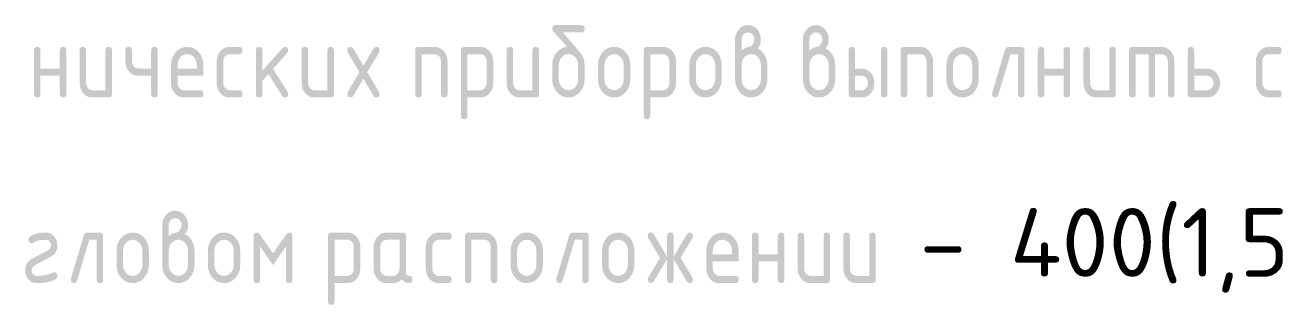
# Model space of a CAD drawing. Header units: millimetres. Extents: x 0 to 1189, y 0 to 841.
# Drawn here: x 1093.6 to 1146.1, y 217.7 to 229.4 of the extents above; entities that cross this region are included whole.
import ezdxf

# ---------------------------------------------------------------- set-up
doc = ezdxf.new("R2010")
doc.units = ezdxf.units.MM

msp = doc.modelspace()

# ---------------------------------------------------------------- hatches: boundary and pattern name
h = msp.add_hatch(color=7)
h.paths.add_polyline_path([(1116.937562, 227.756086), (1116.937562, 227.150852), (1116.924832, 227.000895), (1116.886988, 226.861946), (1116.824545, 226.734056), (1116.738022, 226.617275), (1116.635565, 226.520589), (1116.521532, 226.451911), (1116.396957, 226.410931), (1116.262874, 226.397341), (1116.127034, 226.410931), (1116.002149, 226.451911), (1115.888013, 226.520589), (1115.784419, 226.617275), (1115.697861, 226.734056), (1115.636418, 226.861946), (1115.59978, 227.000895), (1115.587636, 227.150852), (1115.587636, 227.760496), (1115.609555, 227.971474), (1115.675348, 228.153512), (1115.785065, 228.306199), (1115.93876, 228.42912), (1116.07677, 228.493888), (1116.206099, 228.514007), (1115.614094, 229.182631), (1115.594043, 229.217771), (1115.587636, 229.271928), (1115.596119, 229.338487), (1115.621604, 229.38603), (1115.664143, 229.414555), (1115.723786, 229.424064), (1116.805821, 229.424064), (1116.862915, 229.414555), (1116.904144, 229.38603), (1116.929147, 229.338487), (1116.937562, 229.271928), (1116.929147, 229.20505), (1116.904144, 229.157344), (1116.862915, 229.128759), (1116.805821, 229.119242), (1116.036325, 229.119242), (1116.715422, 228.319428), (1116.811988, 228.186758), (1116.881476, 228.048919), (1116.923471, 227.9055)])
h.paths.add_polyline_path([(1116.666364, 227.155262), (1116.666364, 227.760496), (1116.637494, 227.93406), (1116.549506, 228.082406), (1116.418799, 228.18128), (1116.262874, 228.213595), (1116.106949, 228.18128), (1115.976242, 228.082406), (1115.888048, 227.93406), (1115.859385, 227.760496), (1115.859385, 227.155262), (1115.888048, 226.97839), (1115.976242, 226.833352), (1116.106949, 226.732273), (1116.262874, 226.697753), (1116.418799, 226.732273), (1116.549506, 226.833352), (1116.637494, 226.979837)])
h = msp.add_hatch(color=7)
h.paths.add_polyline_path([(1123.493016, 228.36573), (1123.65659, 228.476456), (1123.806107, 228.514007), (1123.887411, 228.541499), (1123.960447, 228.619841), (1124.014673, 228.719335), (1124.032105, 228.818829), (1124.012261, 228.936376), (1123.95273, 229.034906), (1123.865293, 229.099191), (1123.760907, 229.119242), (1123.656038, 229.097537), (1123.568533, 229.034906), (1123.512378, 228.936376), (1123.493016, 228.818829)])
h.paths.add_polyline_path([(1124.163845, 228.454476), (1124.331139, 228.340443), (1124.462053, 228.175561), (1124.543495, 227.975883), (1124.571194, 227.760496), (1124.571194, 227.150852), (1124.558464, 227.000275), (1124.52062, 226.860292), (1124.458177, 226.732195), (1124.371654, 226.617275), (1124.269196, 226.520589), (1124.155164, 226.451911), (1124.030589, 226.410931), (1123.896506, 226.397341), (1123.760666, 226.410931), (1123.635781, 226.451911), (1123.521645, 226.520589), (1123.418051, 226.617275), (1123.331493, 226.734056), (1123.27005, 226.861946), (1123.233411, 227.000895), (1123.221267, 227.150852), (1123.221267, 228.818829), (1123.231189, 228.940992), (1123.260955, 229.053647), (1123.310564, 229.156793), (1123.380017, 229.250431), (1123.462708, 229.32593), (1123.553306, 229.380242), (1123.652481, 229.413057), (1123.760907, 229.424064), (1123.869617, 229.412996), (1123.969955, 229.37976), (1124.061819, 229.324302), (1124.145104, 229.246572), (1124.212327, 229.155165), (1124.26079, 229.053165), (1124.290134, 228.940932), (1124.299996, 228.818829), (1124.291512, 228.710042), (1124.266027, 228.612881), (1124.223489, 228.527607)])
h.paths.add_polyline_path([(1124.299996, 227.155262), (1124.299996, 227.760496), (1124.271126, 227.93406), (1124.183138, 228.082406), (1124.052431, 228.18128), (1123.896506, 228.213595), (1123.740581, 228.18128), (1123.609874, 228.082406), (1123.52168, 227.93406), (1123.493016, 227.760496), (1123.493016, 227.155262), (1123.52168, 226.97839), (1123.609874, 226.833352), (1123.740581, 226.732273), (1123.896506, 226.697753), (1124.052431, 226.732273), (1124.183138, 226.833352), (1124.271126, 226.979837)])
h = msp.add_hatch(color=7)
h.paths.add_polyline_path([(1126.329342, 228.36573), (1126.492915, 228.476456), (1126.642432, 228.514007), (1126.723736, 228.541499), (1126.796772, 228.619841), (1126.850998, 228.719335), (1126.86843, 228.818829), (1126.848587, 228.936376), (1126.789055, 229.034906), (1126.701619, 229.099191), (1126.597232, 229.119242), (1126.492364, 229.097537), (1126.404858, 229.034906), (1126.348703, 228.936376), (1126.329342, 228.818829)])
h.paths.add_polyline_path([(1127.000171, 228.454476), (1127.167465, 228.340443), (1127.298378, 228.175561), (1127.37982, 227.975883), (1127.407519, 227.760496), (1127.407519, 227.150852), (1127.394789, 227.000275), (1127.356945, 226.860292), (1127.294502, 226.732195), (1127.207979, 226.617275), (1127.105522, 226.520589), (1126.991489, 226.451911), (1126.866914, 226.410931), (1126.732831, 226.397341), (1126.596991, 226.410931), (1126.472106, 226.451911), (1126.35797, 226.520589), (1126.254376, 226.617275), (1126.167818, 226.734056), (1126.106375, 226.861946), (1126.069737, 227.000895), (1126.057593, 227.150852), (1126.057593, 228.818829), (1126.067514, 228.940992), (1126.09728, 229.053647), (1126.146889, 229.156793), (1126.216343, 229.250431), (1126.299033, 229.32593), (1126.389631, 229.380242), (1126.488807, 229.413057), (1126.597232, 229.424064), (1126.705942, 229.412996), (1126.806281, 229.37976), (1126.898144, 229.324302), (1126.981429, 229.246572), (1127.048652, 229.155165), (1127.097116, 229.053165), (1127.126459, 228.940932), (1127.136321, 228.818829), (1127.127837, 228.710042), (1127.102352, 228.612881), (1127.059814, 228.527607)])
h.paths.add_polyline_path([(1127.136321, 227.155262), (1127.136321, 227.760496), (1127.107451, 227.93406), (1127.019463, 228.082406), (1126.888756, 228.18128), (1126.732831, 228.213595), (1126.576906, 228.18128), (1126.446199, 228.082406), (1126.358005, 227.93406), (1126.329342, 227.760496), (1126.329342, 227.155262), (1126.358005, 226.97839), (1126.446199, 226.833352), (1126.576906, 226.732273), (1126.732831, 226.697753), (1126.888756, 226.732273), (1127.019463, 226.833352), (1127.107451, 226.979837)])
h = msp.add_hatch(color=7)
h.dxf.hatch_style = 2
h.paths.add_polyline_path([(1094.205998, 227.303538), (1094.205998, 226.545617), (1094.197523, 226.479429), (1094.172098, 226.433238), (1094.129723, 226.406169), (1094.070399, 226.397341), (1094.010755, 226.406169), (1093.968217, 226.433238), (1093.942732, 226.479429), (1093.934248, 226.545617), (1093.934248, 228.36573), (1093.942732, 228.430059), (1093.968217, 228.476456), (1094.010755, 228.504559), (1094.070399, 228.514007), (1094.129723, 228.504559), (1094.172098, 228.476456), (1094.197523, 228.430059), (1094.205998, 228.36573), (1094.205998, 227.607809), (1095.012977, 227.607809), (1095.012977, 228.36573), (1095.021443, 228.430059), (1095.046808, 228.476456), (1095.089019, 228.504559), (1095.148024, 228.514007), (1095.207668, 228.504559), (1095.250206, 228.476456), (1095.275691, 228.430059), (1095.284175, 228.36573), (1095.284175, 226.545617), (1095.275691, 226.479429), (1095.250206, 226.433238), (1095.207668, 226.406169), (1095.148024, 226.397341), (1095.089019, 226.406169), (1095.046808, 226.433238), (1095.021443, 226.479429), (1095.012977, 226.545617), (1095.012977, 227.303538)])
h = msp.add_hatch(color=7)
h.dxf.hatch_style = 2
h.paths.add_polyline_path([(1097.192583, 228.36573), (1097.192583, 226.545617), (1097.184099, 226.479429), (1097.158614, 226.433238), (1097.116076, 226.406169), (1097.056432, 226.397341), (1096.382296, 226.397341), (1096.273328, 226.407805), (1096.173248, 226.439715), (1096.082469, 226.493846), (1096.001406, 226.570973), (1095.931953, 226.663991), (1095.882344, 226.766104), (1095.852578, 226.878551), (1095.842656, 227.002575), (1095.842656, 228.36573), (1095.85114, 228.430059), (1095.876625, 228.476456), (1095.919163, 228.504559), (1095.978807, 228.514007), (1096.038131, 228.504559), (1096.080506, 228.476456), (1096.105931, 228.430059), (1096.114405, 228.36573), (1096.114405, 227.002575), (1096.134249, 226.886958), (1096.19378, 226.78705), (1096.280804, 226.720077), (1096.382296, 226.697753), (1096.921385, 226.697753), (1096.921385, 228.36573), (1096.929851, 228.430059), (1096.955215, 228.476456), (1096.997427, 228.504559), (1097.056432, 228.514007), (1097.116076, 228.504559), (1097.158614, 228.476456), (1097.184099, 228.430059)])
h = msp.add_hatch(color=7)
h.dxf.hatch_style = 2
h.paths.add_polyline_path([(1099.100991, 228.36573), (1099.100991, 226.545617), (1099.092507, 226.479429), (1099.067022, 226.433238), (1099.024484, 226.406169), (1098.96484, 226.397341), (1098.905834, 226.406169), (1098.863623, 226.433238), (1098.838259, 226.479429), (1098.829793, 226.545617), (1098.829793, 227.303538), (1098.290704, 227.303538), (1098.183906, 227.314537), (1098.08455, 227.347291), (1097.993048, 227.401439), (1097.909814, 227.47662), (1097.840361, 227.569586), (1097.790752, 227.670923), (1097.760986, 227.780943), (1097.751064, 227.899953), (1097.751064, 228.36573), (1097.759548, 228.430059), (1097.785033, 228.476456), (1097.827571, 228.504559), (1097.887214, 228.514007), (1097.946539, 228.504559), (1097.988914, 228.476456), (1098.014338, 228.430059), (1098.022813, 228.36573), (1098.022813, 227.912631), (1098.042657, 227.79536), (1098.102188, 227.697106), (1098.189212, 227.630134), (1098.290704, 227.607809), (1098.829793, 227.607809), (1098.829793, 228.36573), (1098.838259, 228.430059), (1098.863623, 228.476456), (1098.905834, 228.504559), (1098.96484, 228.514007), (1099.024484, 228.504559), (1099.067022, 228.476456), (1099.092507, 228.430059)])
h = msp.add_hatch(color=7)
h.paths.add_polyline_path([(1100.334711, 228.213595), (1100.178786, 228.18128), (1100.048079, 228.082406), (1099.959885, 227.935507), (1099.931221, 227.760496), (1099.931221, 227.607809), (1100.738201, 227.607809), (1100.738201, 227.760496), (1100.709331, 227.935507), (1100.621343, 228.082406), (1100.490636, 228.18128)])
h.paths.add_polyline_path([(1099.931221, 227.303538), (1099.931221, 227.002575), (1099.951065, 226.886958), (1100.010596, 226.78705), (1100.097619, 226.720077), (1100.199112, 226.697753), (1100.873248, 226.697753), (1100.932891, 226.688244), (1100.97543, 226.659719), (1101.000915, 226.612177), (1101.009398, 226.545617), (1101.000915, 226.479429), (1100.97543, 226.433238), (1100.932891, 226.406169), (1100.873248, 226.397341), (1100.199112, 226.397341), (1100.090144, 226.407805), (1099.990064, 226.439715), (1099.899285, 226.493846), (1099.818222, 226.570973), (1099.748769, 226.663991), (1099.69916, 226.766104), (1099.669394, 226.878551), (1099.659472, 227.002575), (1099.659472, 227.756086), (1099.671616, 227.908592), (1099.708255, 228.04885), (1099.769698, 228.177223), (1099.856256, 228.294072), (1099.95985, 228.390759), (1100.073986, 228.459437), (1100.198871, 228.500416), (1100.334711, 228.514007), (1100.470474, 228.500477), (1100.595229, 228.459919), (1100.709339, 228.392387), (1100.813166, 228.297931), (1100.899638, 228.1814), (1100.960891, 228.053191), (1100.997341, 227.912993), (1101.009398, 227.760496), (1101.009398, 227.303538)])
h = msp.add_hatch(color=7)
h.dxf.hatch_style = 2
h.paths.add_polyline_path([(1101.839629, 227.908773), (1101.839629, 227.002575), (1101.859473, 226.886958), (1101.919004, 226.78705), (1102.006027, 226.720077), (1102.10752, 226.697753), (1102.510458, 226.697753), (1102.570101, 226.688244), (1102.61264, 226.659719), (1102.638125, 226.612177), (1102.646608, 226.545617), (1102.638125, 226.479429), (1102.61264, 226.433238), (1102.570101, 226.406169), (1102.510458, 226.397341), (1102.10752, 226.397341), (1101.998552, 226.407805), (1101.898472, 226.439715), (1101.807693, 226.493846), (1101.72663, 226.570973), (1101.657177, 226.663991), (1101.607568, 226.766104), (1101.577802, 226.878551), (1101.56788, 227.002575), (1101.56788, 227.908773), (1101.577802, 228.030936), (1101.607568, 228.143591), (1101.657177, 228.246737), (1101.72663, 228.340374), (1101.807693, 228.415641), (1101.898472, 228.469979), (1101.998552, 228.502923), (1102.10752, 228.514007), (1102.510458, 228.514007), (1102.570101, 228.504499), (1102.61264, 228.475973), (1102.638125, 228.428431), (1102.646608, 228.361872), (1102.638125, 228.294994), (1102.61264, 228.247288), (1102.570101, 228.218702), (1102.510458, 228.209185), (1102.10752, 228.209185), (1102.002651, 228.187412), (1101.915146, 228.124298), (1101.858991, 228.026044)])
h = msp.add_hatch(color=7)
h.dxf.hatch_style = 2
h.paths.add_polyline_path([(1103.476488, 227.519064), (1104.324808, 228.471564), (1104.365874, 228.503948), (1104.418515, 228.514007), (1104.478158, 228.504559), (1104.520696, 228.476456), (1104.546182, 228.430059), (1104.554665, 228.36573), (1104.543847, 228.308059), (1104.512773, 228.259897), (1103.921319, 227.591273), (1104.528207, 226.634363), (1104.554665, 226.545617), (1104.546182, 226.479429), (1104.520696, 226.433238), (1104.478158, 226.406169), (1104.418515, 226.397341), (1104.353816, 226.413119), (1104.306067, 226.46073), (1103.725086, 227.375196), (1103.476488, 227.091872), (1103.476488, 226.545617), (1103.468013, 226.479429), (1103.442588, 226.433238), (1103.400214, 226.406169), (1103.340889, 226.397341), (1103.281246, 226.406169), (1103.238708, 226.433238), (1103.213222, 226.479429), (1103.204739, 226.545617), (1103.204739, 228.36573), (1103.213222, 228.430059), (1103.238708, 228.476456), (1103.281246, 228.504559), (1103.340889, 228.514007), (1103.400214, 228.504559), (1103.442588, 228.476456), (1103.468013, 228.430059), (1103.476488, 228.36573)])
h = msp.add_hatch(color=7)
h.dxf.hatch_style = 2
h.paths.add_polyline_path([(1106.463073, 228.36573), (1106.463073, 226.545617), (1106.454589, 226.479429), (1106.429104, 226.433238), (1106.386566, 226.406169), (1106.326923, 226.397341), (1105.652787, 226.397341), (1105.543818, 226.407805), (1105.443738, 226.439715), (1105.35296, 226.493846), (1105.271897, 226.570973), (1105.202444, 226.663991), (1105.152834, 226.766104), (1105.123069, 226.878551), (1105.113147, 227.002575), (1105.113147, 228.36573), (1105.12163, 228.430059), (1105.147115, 228.476456), (1105.189654, 228.504559), (1105.249297, 228.514007), (1105.308622, 228.504559), (1105.350996, 228.476456), (1105.376421, 228.430059), (1105.384896, 228.36573), (1105.384896, 227.002575), (1105.40474, 226.886958), (1105.464271, 226.78705), (1105.551294, 226.720077), (1105.652787, 226.697753), (1106.191875, 226.697753), (1106.191875, 228.36573), (1106.200341, 228.430059), (1106.225706, 228.476456), (1106.267917, 228.504559), (1106.326923, 228.514007), (1106.386566, 228.504559), (1106.429104, 228.476456), (1106.454589, 228.430059)])
h = msp.add_hatch(color=7)
h.dxf.hatch_style = 2
h.paths.add_polyline_path([(1107.858851, 227.455674), (1108.348881, 226.629953), (1108.371481, 226.545617), (1108.362997, 226.479429), (1108.337512, 226.433238), (1108.294974, 226.406169), (1108.235331, 226.397341), (1108.170632, 226.413119), (1108.122883, 226.46073), (1107.696793, 227.180617), (1107.270704, 226.46073), (1107.222679, 226.413119), (1107.157705, 226.397341), (1107.106235, 226.4074), (1107.063447, 226.439784), (1107.032579, 226.4896), (1107.021555, 226.545617), (1107.044155, 226.629953), (1107.534736, 227.455674), (1107.044155, 228.276985), (1107.021555, 228.36573), (1107.030038, 228.430059), (1107.055523, 228.476456), (1107.098062, 228.504559), (1107.157705, 228.514007), (1107.222679, 228.498229), (1107.270704, 228.450617), (1107.696793, 227.73073), (1108.122883, 228.450617), (1108.170632, 228.498229), (1108.235331, 228.514007), (1108.294974, 228.505179), (1108.337512, 228.478109), (1108.362997, 228.431919), (1108.371481, 228.36573), (1108.348881, 228.276985)])
h = msp.add_hatch(color=7)
h.dxf.hatch_style = 2
h.paths.add_polyline_path([(1109.862412, 226.545617), (1109.862412, 228.36573), (1109.870895, 228.430059), (1109.89638, 228.476456), (1109.938919, 228.504559), (1109.998562, 228.514007), (1110.673249, 228.514007), (1110.77997, 228.502923), (1110.879197, 228.469979), (1110.970673, 228.415641), (1111.054139, 228.340374), (1111.123274, 228.246737), (1111.172719, 228.143591), (1111.202425, 228.030936), (1111.212338, 227.908773), (1111.212338, 226.545617), (1111.203854, 226.479429), (1111.178369, 226.433238), (1111.135831, 226.406169), (1111.076188, 226.397341), (1111.017182, 226.406169), (1110.974971, 226.433238), (1110.949606, 226.479429), (1110.94114, 226.545617), (1110.94114, 227.908773), (1110.921779, 228.026044), (1110.865624, 228.124298), (1110.777911, 228.189066), (1110.673249, 228.209185), (1110.134161, 228.209185), (1110.134161, 226.545617), (1110.125686, 226.479429), (1110.100261, 226.433238), (1110.057887, 226.406169), (1109.998562, 226.397341), (1109.938919, 226.406169), (1109.89638, 226.433238), (1109.870895, 226.479429)])
h = msp.add_hatch(color=7)
h.paths.add_polyline_path([(1111.77082, 228.36573), (1111.779303, 228.430059), (1111.804788, 228.476456), (1111.847327, 228.504559), (1111.90697, 228.514007), (1112.581657, 228.514007), (1112.690548, 228.502923), (1112.790499, 228.469979), (1112.881252, 228.415641), (1112.962547, 228.340374), (1113.031682, 228.246737), (1113.081127, 228.143591), (1113.110833, 228.030936), (1113.120746, 227.908773), (1113.120746, 227.002575), (1113.110833, 226.880412), (1113.081127, 226.767757), (1113.031682, 226.664611), (1112.962547, 226.570973), (1112.881252, 226.493846), (1112.790499, 226.439715), (1112.690548, 226.407805), (1112.581657, 226.397341), (1112.042569, 226.397341), (1112.042569, 225.635561), (1112.034094, 225.571232), (1112.008669, 225.524836), (1111.966294, 225.496732), (1111.90697, 225.487284), (1111.847327, 225.496732), (1111.804788, 225.524836), (1111.779303, 225.571232), (1111.77082, 225.635561)])
h.paths.add_polyline_path([(1112.042569, 228.209185), (1112.042569, 226.697753), (1112.581657, 226.697753), (1112.684321, 226.720077), (1112.769622, 226.78705), (1112.829635, 226.885304), (1112.849548, 227.002575), (1112.849548, 227.908773), (1112.830187, 228.026044), (1112.774032, 228.124298), (1112.686319, 228.189066), (1112.581657, 228.209185)])
h = msp.add_hatch(color=7)
h.dxf.hatch_style = 2
h.paths.add_polyline_path([(1115.029154, 228.36573), (1115.029154, 226.545617), (1115.02067, 226.479429), (1114.995185, 226.433238), (1114.952647, 226.406169), (1114.893004, 226.397341), (1114.218867, 226.397341), (1114.109899, 226.407805), (1114.009819, 226.439715), (1113.919041, 226.493846), (1113.837978, 226.570973), (1113.768525, 226.663991), (1113.718915, 226.766104), (1113.68915, 226.878551), (1113.679228, 227.002575), (1113.679228, 228.36573), (1113.687711, 228.430059), (1113.713196, 228.476456), (1113.755735, 228.504559), (1113.815378, 228.514007), (1113.874702, 228.504559), (1113.917077, 228.476456), (1113.942502, 228.430059), (1113.950977, 228.36573), (1113.950977, 227.002575), (1113.970821, 226.886958), (1114.030352, 226.78705), (1114.117375, 226.720077), (1114.218867, 226.697753), (1114.757956, 226.697753), (1114.757956, 228.36573), (1114.766422, 228.430059), (1114.791787, 228.476456), (1114.833998, 228.504559), (1114.893004, 228.514007), (1114.952647, 228.504559), (1114.995185, 228.476456), (1115.02067, 228.430059)])
h = msp.add_hatch(color=7)
h.paths.add_polyline_path([(1117.496044, 227.150852), (1117.496044, 227.756086), (1117.508187, 227.908592), (1117.544826, 228.04885), (1117.606269, 228.177223), (1117.692827, 228.294072), (1117.796421, 228.390759), (1117.910557, 228.459437), (1118.035442, 228.500416), (1118.171282, 228.514007), (1118.307045, 228.500477), (1118.4318, 228.459919), (1118.545911, 228.392387), (1118.649737, 228.297931), (1118.736209, 228.181332), (1118.797463, 228.05264), (1118.833912, 227.911133), (1118.84597, 227.756086), (1118.84597, 227.150852), (1118.83324, 227.000895), (1118.795396, 226.861946), (1118.732953, 226.734056), (1118.64643, 226.617275), (1118.543973, 226.520589), (1118.42994, 226.451911), (1118.305365, 226.410931), (1118.171282, 226.397341), (1118.035442, 226.410931), (1117.910557, 226.451911), (1117.796421, 226.520589), (1117.692827, 226.617275), (1117.606269, 226.734056), (1117.544826, 226.861946), (1117.508187, 227.000895)])
h.paths.add_polyline_path([(1118.574772, 227.155262), (1118.574772, 227.760496), (1118.545902, 227.93406), (1118.457914, 228.082406), (1118.327207, 228.18128), (1118.171282, 228.213595), (1118.015357, 228.18128), (1117.88465, 228.082406), (1117.796456, 227.93406), (1117.767793, 227.760496), (1117.767793, 227.155262), (1117.796456, 226.97839), (1117.88465, 226.833352), (1118.015357, 226.732273), (1118.171282, 226.697753), (1118.327207, 226.732273), (1118.457914, 226.833352), (1118.545902, 226.979837)])
h = msp.add_hatch(color=7)
h.paths.add_polyline_path([(1119.404451, 228.36573), (1119.412935, 228.430059), (1119.43842, 228.476456), (1119.480958, 228.504559), (1119.540602, 228.514007), (1120.215289, 228.514007), (1120.32418, 228.502923), (1120.424131, 228.469979), (1120.514883, 228.415641), (1120.596179, 228.340374), (1120.665313, 228.246737), (1120.714759, 228.143591), (1120.744464, 228.030936), (1120.754378, 227.908773), (1120.754378, 227.002575), (1120.744464, 226.880412), (1120.714759, 226.767757), (1120.665313, 226.664611), (1120.596179, 226.570973), (1120.514883, 226.493846), (1120.424131, 226.439715), (1120.32418, 226.407805), (1120.215289, 226.397341), (1119.676201, 226.397341), (1119.676201, 225.635561), (1119.667726, 225.571232), (1119.642301, 225.524836), (1119.599926, 225.496732), (1119.540602, 225.487284), (1119.480958, 225.496732), (1119.43842, 225.524836), (1119.412935, 225.571232), (1119.404451, 225.635561)])
h.paths.add_polyline_path([(1119.676201, 228.209185), (1119.676201, 226.697753), (1120.215289, 226.697753), (1120.317953, 226.720077), (1120.403254, 226.78705), (1120.463267, 226.885304), (1120.48318, 227.002575), (1120.48318, 227.908773), (1120.463818, 228.026044), (1120.407663, 228.124298), (1120.319951, 228.189066), (1120.215289, 228.209185)])
h = msp.add_hatch(color=7)
h.paths.add_polyline_path([(1121.312859, 227.150852), (1121.312859, 227.756086), (1121.325003, 227.908592), (1121.361642, 228.04885), (1121.423085, 228.177223), (1121.509643, 228.294072), (1121.613237, 228.390759), (1121.727373, 228.459437), (1121.852258, 228.500416), (1121.988098, 228.514007), (1122.123861, 228.500477), (1122.248616, 228.459919), (1122.362726, 228.392387), (1122.466553, 228.297931), (1122.553025, 228.181332), (1122.614279, 228.05264), (1122.650728, 227.911133), (1122.662786, 227.756086), (1122.662786, 227.150852), (1122.650056, 227.000895), (1122.612212, 226.861946), (1122.549769, 226.734056), (1122.463246, 226.617275), (1122.360789, 226.520589), (1122.246756, 226.451911), (1122.122181, 226.410931), (1121.988098, 226.397341), (1121.852258, 226.410931), (1121.727373, 226.451911), (1121.613237, 226.520589), (1121.509643, 226.617275), (1121.423085, 226.734056), (1121.361642, 226.861946), (1121.325003, 227.000895)])
h.paths.add_polyline_path([(1122.391588, 227.155262), (1122.391588, 227.760496), (1122.362718, 227.93406), (1122.27473, 228.082406), (1122.144023, 228.18128), (1121.988098, 228.213595), (1121.832173, 228.18128), (1121.701466, 228.082406), (1121.613272, 227.93406), (1121.584609, 227.760496), (1121.584609, 227.155262), (1121.613272, 226.97839), (1121.701466, 226.833352), (1121.832173, 226.732273), (1121.988098, 226.697753), (1122.144023, 226.732273), (1122.27473, 226.833352), (1122.362718, 226.979837)])
h = msp.add_hatch(color=7)
h.paths.add_polyline_path([(1129.044729, 227.002575), (1129.034867, 226.880412), (1129.005524, 226.767757), (1128.95706, 226.664611), (1128.889837, 226.570973), (1128.806552, 226.493846), (1128.714689, 226.439715), (1128.61435, 226.407805), (1128.50564, 226.397341), (1128.102151, 226.397341), (1128.042507, 226.406169), (1127.999969, 226.433238), (1127.974484, 226.479429), (1127.966001, 226.545617), (1127.966001, 228.36573), (1127.974484, 228.430059), (1127.999969, 228.476456), (1128.042507, 228.504559), (1128.102151, 228.514007), (1128.161475, 228.504559), (1128.20385, 228.476456), (1128.229275, 228.430059), (1128.23775, 228.36573), (1128.23775, 227.607809), (1128.50564, 227.607809), (1128.61435, 227.596811), (1128.714689, 227.564057), (1128.806552, 227.509908), (1128.889837, 227.434728), (1128.95706, 227.341004), (1129.005524, 227.237668), (1129.034867, 227.124824)])
h.paths.add_polyline_path([(1128.776838, 227.002575), (1128.756994, 227.120122), (1128.697463, 227.218651), (1128.610027, 227.281765), (1128.50564, 227.303538), (1128.23775, 227.303538), (1128.23775, 226.697753), (1128.50564, 226.697753), (1128.610027, 226.720077), (1128.697463, 226.78705), (1128.756994, 226.885304)])
h.paths.add_polyline_path([(1129.315927, 228.36573), (1129.324402, 228.430059), (1129.349826, 228.476456), (1129.392201, 228.504559), (1129.451526, 228.514007), (1129.508852, 228.504559), (1129.550055, 228.476456), (1129.574929, 228.430059), (1129.583266, 228.36573), (1129.583266, 226.545617), (1129.574929, 226.479429), (1129.550055, 226.433238), (1129.508852, 226.406169), (1129.451526, 226.397341), (1129.392201, 226.406169), (1129.349826, 226.433238), (1129.324402, 226.479429), (1129.315927, 226.545617)])
h = msp.add_hatch(color=7)
h.dxf.hatch_style = 2
h.paths.add_polyline_path([(1130.142186, 226.545617), (1130.142186, 228.36573), (1130.15067, 228.430059), (1130.176155, 228.476456), (1130.218693, 228.504559), (1130.278336, 228.514007), (1130.953024, 228.514007), (1131.059744, 228.502923), (1131.158972, 228.469979), (1131.250448, 228.415641), (1131.333914, 228.340374), (1131.403048, 228.246737), (1131.452494, 228.143591), (1131.482199, 228.030936), (1131.492112, 227.908773), (1131.492112, 226.545617), (1131.483629, 226.479429), (1131.458144, 226.433238), (1131.415605, 226.406169), (1131.355962, 226.397341), (1131.296956, 226.406169), (1131.254745, 226.433238), (1131.229381, 226.479429), (1131.220914, 226.545617), (1131.220914, 227.908773), (1131.201553, 228.026044), (1131.145398, 228.124298), (1131.057686, 228.189066), (1130.953024, 228.209185), (1130.413935, 228.209185), (1130.413935, 226.545617), (1130.40546, 226.479429), (1130.380036, 226.433238), (1130.337661, 226.406169), (1130.278336, 226.397341), (1130.218693, 226.406169), (1130.176155, 226.433238), (1130.15067, 226.479429)])
h = msp.add_hatch(color=7)
h.paths.add_polyline_path([(1132.050594, 227.150852), (1132.050594, 227.756086), (1132.062738, 227.908592), (1132.099377, 228.04885), (1132.16082, 228.177223), (1132.247378, 228.294072), (1132.350972, 228.390759), (1132.465108, 228.459437), (1132.589993, 228.500416), (1132.725833, 228.514007), (1132.861595, 228.500477), (1132.986351, 228.459919), (1133.100461, 228.392387), (1133.204288, 228.297931), (1133.29076, 228.181332), (1133.352013, 228.05264), (1133.388462, 227.911133), (1133.40052, 227.756086), (1133.40052, 227.150852), (1133.387791, 227.000895), (1133.349946, 226.861946), (1133.287504, 226.734056), (1133.20098, 226.617275), (1133.098523, 226.520589), (1132.984491, 226.451911), (1132.859916, 226.410931), (1132.725833, 226.397341), (1132.589993, 226.410931), (1132.465108, 226.451911), (1132.350972, 226.520589), (1132.247378, 226.617275), (1132.16082, 226.734056), (1132.099377, 226.861946), (1132.062738, 227.000895)])
h.paths.add_polyline_path([(1133.129322, 227.155262), (1133.129322, 227.760496), (1133.100452, 227.93406), (1133.012465, 228.082406), (1132.881758, 228.18128), (1132.725833, 228.213595), (1132.569908, 228.18128), (1132.439201, 228.082406), (1132.351006, 227.93406), (1132.322343, 227.760496), (1132.322343, 227.155262), (1132.351006, 226.97839), (1132.439201, 226.833352), (1132.569908, 226.732273), (1132.725833, 226.697753), (1132.881758, 226.732273), (1133.012465, 226.833352), (1133.100452, 226.979837)])
h = msp.add_hatch(color=7)
h.dxf.hatch_style = 2
h.paths.add_polyline_path([(1134.634241, 228.514007), (1135.172778, 228.514007), (1135.232421, 228.504559), (1135.27496, 228.476456), (1135.300445, 228.430059), (1135.308928, 228.36573), (1135.308928, 226.545617), (1135.300445, 226.479429), (1135.27496, 226.433238), (1135.232421, 226.406169), (1135.172778, 226.397341), (1135.113772, 226.406169), (1135.071561, 226.433238), (1135.046197, 226.479429), (1135.03773, 226.545617), (1135.03773, 228.209185), (1134.728499, 228.209185), (1134.219176, 226.498764), (1134.174114, 226.422628), (1134.095152, 226.397341), (1134.035509, 226.406849), (1133.992971, 226.435374), (1133.967486, 226.482917), (1133.959002, 226.549476), (1133.96727, 226.596329), (1134.498642, 228.391086), (1134.551972, 228.484379)])
h = msp.add_hatch(color=7)
h.dxf.hatch_style = 2
h.paths.add_polyline_path([(1136.139159, 227.303538), (1136.139159, 226.545617), (1136.130684, 226.479429), (1136.105259, 226.433238), (1136.062885, 226.406169), (1136.00356, 226.397341), (1135.943917, 226.406169), (1135.901379, 226.433238), (1135.875893, 226.479429), (1135.86741, 226.545617), (1135.86741, 228.36573), (1135.875893, 228.430059), (1135.901379, 228.476456), (1135.943917, 228.504559), (1136.00356, 228.514007), (1136.062885, 228.504559), (1136.105259, 228.476456), (1136.130684, 228.430059), (1136.139159, 228.36573), (1136.139159, 227.607809), (1136.946138, 227.607809), (1136.946138, 228.36573), (1136.954605, 228.430059), (1136.979969, 228.476456), (1137.02218, 228.504559), (1137.081186, 228.514007), (1137.140829, 228.504559), (1137.183368, 228.476456), (1137.208853, 228.430059), (1137.217336, 228.36573), (1137.217336, 226.545617), (1137.208853, 226.479429), (1137.183368, 226.433238), (1137.140829, 226.406169), (1137.081186, 226.397341), (1137.02218, 226.406169), (1136.979969, 226.433238), (1136.954605, 226.479429), (1136.946138, 226.545617), (1136.946138, 227.303538)])
h = msp.add_hatch(color=7)
h.dxf.hatch_style = 2
h.paths.add_polyline_path([(1139.125744, 228.36573), (1139.125744, 226.545617), (1139.117261, 226.479429), (1139.091775, 226.433238), (1139.049237, 226.406169), (1138.989594, 226.397341), (1138.315458, 226.397341), (1138.206489, 226.407805), (1138.106409, 226.439715), (1138.015631, 226.493846), (1137.934568, 226.570973), (1137.865115, 226.663991), (1137.815505, 226.766104), (1137.78574, 226.878551), (1137.775818, 227.002575), (1137.775818, 228.36573), (1137.784301, 228.430059), (1137.809786, 228.476456), (1137.852325, 228.504559), (1137.911968, 228.514007), (1137.971293, 228.504559), (1138.013667, 228.476456), (1138.039092, 228.430059), (1138.047567, 228.36573), (1138.047567, 227.002575), (1138.067411, 226.886958), (1138.126942, 226.78705), (1138.213965, 226.720077), (1138.315458, 226.697753), (1138.854546, 226.697753), (1138.854546, 228.36573), (1138.863012, 228.430059), (1138.888377, 228.476456), (1138.930588, 228.504559), (1138.989594, 228.514007), (1139.049237, 228.504559), (1139.091775, 228.476456), (1139.117261, 228.430059)])
h = msp.add_hatch(color=7)
h.dxf.hatch_style = 2
h.paths.add_polyline_path([(1139.820376, 228.514007), (1141.034152, 228.514007), (1141.142492, 228.502923), (1141.241478, 228.469979), (1141.331886, 228.415641), (1141.414491, 228.340374), (1141.483944, 228.246737), (1141.533553, 228.143591), (1141.563319, 228.030936), (1141.573241, 227.908773), (1141.573241, 226.545617), (1141.564757, 226.479429), (1141.539272, 226.433238), (1141.496734, 226.406169), (1141.43709, 226.397341), (1141.377766, 226.406169), (1141.335391, 226.433238), (1141.309966, 226.479429), (1141.301491, 226.545617), (1141.301491, 227.908773), (1141.28213, 228.026044), (1141.225975, 228.124298), (1141.138538, 228.189066), (1141.034152, 228.209185), (1140.762954, 228.209185), (1140.762954, 226.545617), (1140.754471, 226.479429), (1140.728985, 226.433238), (1140.686447, 226.406169), (1140.626804, 226.397341), (1140.56971, 226.406169), (1140.528481, 226.433238), (1140.503478, 226.479429), (1140.495063, 226.545617), (1140.495063, 228.209185), (1139.955975, 228.209185), (1139.955975, 226.545617), (1139.9475, 226.479429), (1139.922075, 226.433238), (1139.879701, 226.406169), (1139.820376, 226.397341), (1139.760733, 226.406169), (1139.718194, 226.433238), (1139.692709, 226.479429), (1139.684226, 226.545617), (1139.684226, 228.36573), (1139.692709, 228.430059), (1139.718194, 228.476456), (1139.760733, 228.504559)])
h = msp.add_hatch(color=7)
h.paths.add_polyline_path([(1143.481887, 227.002575), (1143.471974, 226.880412), (1143.442268, 226.767757), (1143.392823, 226.664611), (1143.323688, 226.570973), (1143.242392, 226.493846), (1143.15164, 226.439715), (1143.051689, 226.407805), (1142.942798, 226.397341), (1142.268111, 226.397341), (1142.208468, 226.406169), (1142.165929, 226.433238), (1142.140444, 226.479429), (1142.131961, 226.545617), (1142.131961, 228.36573), (1142.140444, 228.430059), (1142.165929, 228.476456), (1142.208468, 228.504559), (1142.268111, 228.514007), (1142.327435, 228.504559), (1142.36981, 228.476456), (1142.395235, 228.430059), (1142.40371, 228.36573), (1142.40371, 227.607809), (1142.942798, 227.607809), (1143.051689, 227.596742), (1143.15164, 227.563505), (1143.242392, 227.508048), (1143.323688, 227.430318), (1143.392823, 227.339144), (1143.442268, 227.237117), (1143.471974, 227.124755)])
h.paths.add_polyline_path([(1143.210689, 227.002575), (1143.191327, 227.120122), (1143.135172, 227.218651), (1143.04746, 227.281765), (1142.942798, 227.303538), (1142.40371, 227.303538), (1142.40371, 226.697753), (1142.942798, 226.697753), (1143.045462, 226.720077), (1143.130763, 226.78705), (1143.190776, 226.885304)])
h = msp.add_hatch(color=7)
h.dxf.hatch_style = 2
h.paths.add_polyline_path([(1145.249843, 227.908773), (1145.249843, 227.002575), (1145.269686, 226.886958), (1145.329218, 226.78705), (1145.416241, 226.720077), (1145.517733, 226.697753), (1145.920672, 226.697753), (1145.980315, 226.688244), (1146.022853, 226.659719), (1146.048338, 226.612177), (1146.056822, 226.545617), (1146.048338, 226.479429), (1146.022853, 226.433238), (1145.980315, 226.406169), (1145.920672, 226.397341), (1145.517733, 226.397341), (1145.408765, 226.407805), (1145.308685, 226.439715), (1145.217906, 226.493846), (1145.136843, 226.570973), (1145.06739, 226.663991), (1145.017781, 226.766104), (1144.988015, 226.878551), (1144.978093, 227.002575), (1144.978093, 227.908773), (1144.988015, 228.030936), (1145.017781, 228.143591), (1145.06739, 228.246737), (1145.136843, 228.340374), (1145.217906, 228.415641), (1145.308685, 228.469979), (1145.408765, 228.502923), (1145.517733, 228.514007), (1145.920672, 228.514007), (1145.980315, 228.504499), (1146.022853, 228.475973), (1146.048338, 228.428431), (1146.056822, 228.361872), (1146.048338, 228.294994), (1146.022853, 228.247288), (1145.980315, 228.218702), (1145.920672, 228.209185), (1145.517733, 228.209185), (1145.412864, 228.187412), (1145.325359, 228.124298), (1145.269204, 228.026044)])
h = msp.add_hatch(color=7)
h.paths.add_polyline_path([(1099.563462, 220.601075), (1099.727035, 220.7118), (1099.876552, 220.749352), (1099.957856, 220.776843), (1100.030892, 220.855185), (1100.085118, 220.954679), (1100.10255, 221.054174), (1100.082706, 221.17172), (1100.023175, 221.27025), (1099.935739, 221.334535), (1099.831352, 221.354586), (1099.726484, 221.332882), (1099.638978, 221.27025), (1099.582823, 221.17172), (1099.563462, 221.054174)])
h.paths.add_polyline_path([(1100.234291, 220.68982), (1100.401584, 220.575788), (1100.532498, 220.410905), (1100.61394, 220.211228), (1100.641639, 219.99584), (1100.641639, 219.386196), (1100.628909, 219.23562), (1100.591065, 219.095637), (1100.528622, 218.96754), (1100.442099, 218.85262), (1100.339642, 218.755933), (1100.225609, 218.687255), (1100.101034, 218.646276), (1099.966951, 218.632685), (1099.831111, 218.646276), (1099.706226, 218.687255), (1099.59209, 218.755933), (1099.488496, 218.85262), (1099.401938, 218.9694), (1099.340495, 219.09729), (1099.303856, 219.23624), (1099.291713, 219.386196), (1099.291713, 221.054174), (1099.301634, 221.176337), (1099.3314, 221.288991), (1099.381009, 221.392137), (1099.450463, 221.485775), (1099.533153, 221.561274), (1099.623751, 221.615586), (1099.722926, 221.648401), (1099.831352, 221.659408), (1099.940062, 221.648341), (1100.040401, 221.615104), (1100.132264, 221.559647), (1100.215549, 221.481917), (1100.282772, 221.39051), (1100.331236, 221.288509), (1100.360579, 221.176276), (1100.370441, 221.054174), (1100.361957, 220.945386), (1100.336472, 220.848226), (1100.293934, 220.762951)])
h.paths.add_polyline_path([(1100.370441, 219.390606), (1100.370441, 219.99584), (1100.341571, 220.169404), (1100.253583, 220.31775), (1100.122876, 220.416624), (1099.966951, 220.448939), (1099.811026, 220.416624), (1099.680319, 220.31775), (1099.592125, 220.169404), (1099.563462, 219.99584), (1099.563462, 219.390606), (1099.592125, 219.213735), (1099.680319, 219.068696), (1099.811026, 218.967617), (1099.966951, 218.933097), (1100.122876, 218.967617), (1100.253583, 219.068696), (1100.341571, 219.215182)])
h = msp.add_hatch(color=7)
h.dxf.hatch_style = 2
h.paths.add_polyline_path([(1094.779735, 219.085784), (1094.839378, 219.076267), (1094.881916, 219.047681), (1094.907401, 218.999975), (1094.915885, 218.933097), (1094.896523, 218.857512), (1094.840368, 218.798049), (1094.692789, 218.725702), (1094.509708, 218.674026), (1094.291177, 218.64302), (1094.037248, 218.632685), (1093.944239, 218.642193), (1093.857483, 218.670719), (1093.777651, 218.718261), (1093.705416, 218.78482), (1093.643861, 218.865901), (1093.600341, 218.955973), (1093.574494, 219.054726), (1093.565959, 219.161852), (1093.582995, 219.315675), (1093.634034, 219.446968), (1093.718973, 219.555316), (1093.837708, 219.640306), (1094.534995, 220.016786), (1094.616713, 220.097815), (1094.644687, 220.220185), (1094.630355, 220.306863), (1094.587912, 220.38114), (1094.520595, 220.428751), (1094.444596, 220.44453), (1094.243402, 220.437708), (1094.10174, 220.414764), (1094.005346, 220.376868), (1093.89779, 220.31334), (1093.837708, 220.296253), (1093.786238, 220.306312), (1093.74345, 220.338696), (1093.711411, 220.389959), (1093.702109, 220.44453), (1093.719541, 220.520184), (1093.773767, 220.580128), (1093.904474, 220.654706), (1094.059572, 220.707528), (1094.239475, 220.738956), (1094.444596, 220.749352), (1094.537915, 220.739843), (1094.624774, 220.711318), (1094.704502, 220.663775), (1094.776427, 220.597216), (1094.881503, 220.424617), (1094.915885, 220.220185), (1094.898858, 220.066361), (1094.847879, 219.935069), (1094.763104, 219.826721), (1094.644687, 219.74173), (1093.950707, 219.369109), (1093.865889, 219.286357), (1093.837708, 219.161852), (1093.851764, 219.075173), (1093.893932, 219.000897), (1093.960215, 218.951081), (1094.037248, 218.933097), (1094.228873, 218.941874), (1094.407733, 218.968168), (1094.573882, 219.01193), (1094.727369, 219.073106)])
h = msp.add_hatch(color=7)
h.dxf.hatch_style = 2
h.paths.add_polyline_path([(1096.149782, 220.749352), (1096.688319, 220.749352), (1096.747963, 220.739903), (1096.790501, 220.7118), (1096.815986, 220.665403), (1096.82447, 220.601075), (1096.82447, 218.780962), (1096.815986, 218.714773), (1096.790501, 218.668583), (1096.747963, 218.641513), (1096.688319, 218.632685), (1096.629313, 218.641513), (1096.587102, 218.668583), (1096.561738, 218.714773), (1096.553272, 218.780962), (1096.553272, 220.44453), (1096.24404, 220.44453), (1095.734717, 218.734109), (1095.689655, 218.657972), (1095.610693, 218.632685), (1095.55105, 218.642193), (1095.508512, 218.670719), (1095.483027, 218.718261), (1095.474543, 218.78482), (1095.482812, 218.831674), (1096.014183, 220.626431), (1096.067513, 220.719724)])
h = msp.add_hatch(color=7)
h.paths.add_polyline_path([(1097.383128, 219.386196), (1097.383128, 219.991431), (1097.395272, 220.143936), (1097.43191, 220.284195), (1097.493354, 220.412568), (1097.579912, 220.529417), (1097.683506, 220.626103), (1097.797642, 220.694781), (1097.922526, 220.735761), (1098.058367, 220.749352), (1098.194129, 220.735821), (1098.318885, 220.695264), (1098.432995, 220.627731), (1098.536821, 220.533275), (1098.623293, 220.416676), (1098.684547, 220.287984), (1098.720996, 220.146477), (1098.733054, 219.991431), (1098.733054, 219.386196), (1098.720324, 219.23624), (1098.68248, 219.09729), (1098.620038, 218.9694), (1098.533514, 218.85262), (1098.431057, 218.755933), (1098.317024, 218.687255), (1098.19245, 218.646276), (1098.058367, 218.632685), (1097.922526, 218.646276), (1097.797642, 218.687255), (1097.683506, 218.755933), (1097.579912, 218.85262), (1097.493354, 218.9694), (1097.43191, 219.09729), (1097.395272, 219.23624)])
h.paths.add_polyline_path([(1098.461856, 219.390606), (1098.461856, 219.99584), (1098.432986, 220.169404), (1098.344999, 220.31775), (1098.214292, 220.416624), (1098.058367, 220.448939), (1097.902442, 220.416624), (1097.771735, 220.31775), (1097.68354, 220.169404), (1097.654877, 219.99584), (1097.654877, 219.390606), (1097.68354, 219.213735), (1097.771735, 219.068696), (1097.902442, 218.967617), (1098.058367, 218.933097), (1098.214292, 218.967617), (1098.344999, 219.068696), (1098.432986, 219.215182)])
h = msp.add_hatch(color=7)
h.paths.add_polyline_path([(1101.200297, 219.386196), (1101.200297, 219.991431), (1101.212441, 220.143936), (1101.24908, 220.284195), (1101.310523, 220.412568), (1101.397081, 220.529417), (1101.500675, 220.626103), (1101.614811, 220.694781), (1101.739696, 220.735761), (1101.875536, 220.749352), (1102.011298, 220.735821), (1102.136054, 220.695264), (1102.250164, 220.627731), (1102.353991, 220.533275), (1102.440463, 220.416676), (1102.501716, 220.287984), (1102.538165, 220.146477), (1102.550223, 219.991431), (1102.550223, 219.386196), (1102.537494, 219.23624), (1102.499649, 219.09729), (1102.437207, 218.9694), (1102.350683, 218.85262), (1102.248226, 218.755933), (1102.134194, 218.687255), (1102.009619, 218.646276), (1101.875536, 218.632685), (1101.739696, 218.646276), (1101.614811, 218.687255), (1101.500675, 218.755933), (1101.397081, 218.85262), (1101.310523, 218.9694), (1101.24908, 219.09729), (1101.212441, 219.23624)])
h.paths.add_polyline_path([(1102.279025, 219.390606), (1102.279025, 219.99584), (1102.250156, 220.169404), (1102.162168, 220.31775), (1102.031461, 220.416624), (1101.875536, 220.448939), (1101.719611, 220.416624), (1101.588904, 220.31775), (1101.500709, 220.169404), (1101.472046, 219.99584), (1101.472046, 219.390606), (1101.500709, 219.213735), (1101.588904, 219.068696), (1101.719611, 218.967617), (1101.875536, 218.933097), (1102.031461, 218.967617), (1102.162168, 219.068696), (1102.250156, 219.215182)])
h = msp.add_hatch(color=7)
h.dxf.hatch_style = 2
h.paths.add_polyline_path([(1103.919719, 219.386196), (1103.380631, 220.165063), (1103.380631, 218.780962), (1103.372156, 218.714773), (1103.346731, 218.668583), (1103.304356, 218.641513), (1103.245032, 218.632685), (1103.185389, 218.641513), (1103.14285, 218.668583), (1103.117365, 218.714773), (1103.108882, 218.780962), (1103.108882, 220.601075), (1103.117365, 220.665403), (1103.14285, 220.7118), (1103.185389, 220.739903), (1103.245032, 220.749352), (1103.312831, 220.726545), (1103.380631, 220.656196), (1103.919719, 219.877329), (1104.458808, 220.656196), (1104.526607, 220.726545), (1104.594407, 220.749352), (1104.651733, 220.739903), (1104.692937, 220.7118), (1104.71781, 220.665403), (1104.726147, 220.601075), (1104.726147, 218.780962), (1104.71781, 218.714773), (1104.692937, 218.668583), (1104.651733, 218.641513), (1104.594407, 218.632685), (1104.535082, 218.641513), (1104.492708, 218.668583), (1104.467283, 218.714773), (1104.458808, 218.780962), (1104.458808, 220.165063)])
h = msp.add_hatch(color=7)
h.paths.add_polyline_path([(1106.21732, 220.601075), (1106.225804, 220.665403), (1106.251289, 220.7118), (1106.293827, 220.739903), (1106.353471, 220.749352), (1107.028158, 220.749352), (1107.137049, 220.738267), (1107.237, 220.705323), (1107.327752, 220.650985), (1107.409048, 220.575719), (1107.478182, 220.482081), (1107.527628, 220.378935), (1107.557333, 220.26628), (1107.567247, 220.144117), (1107.567247, 219.237919), (1107.557333, 219.115756), (1107.527628, 219.003102), (1107.478182, 218.899955), (1107.409048, 218.806318), (1107.327752, 218.729191), (1107.237, 218.67506), (1107.137049, 218.643149), (1107.028158, 218.632685), (1106.48907, 218.632685), (1106.48907, 217.870905), (1106.480595, 217.806577), (1106.45517, 217.76018), (1106.412795, 217.732077), (1106.353471, 217.722628), (1106.293827, 217.732077), (1106.251289, 217.76018), (1106.225804, 217.806577), (1106.21732, 217.870905)])
h.paths.add_polyline_path([(1106.48907, 220.44453), (1106.48907, 218.933097), (1107.028158, 218.933097), (1107.130822, 218.955421), (1107.216123, 219.022394), (1107.276136, 219.120648), (1107.296049, 219.237919), (1107.296049, 220.144117), (1107.276687, 220.261388), (1107.220532, 220.359642), (1107.13282, 220.42441), (1107.028158, 220.44453)])
h = msp.add_hatch(color=7)
h.paths.add_polyline_path([(1109.204633, 220.44453), (1108.665545, 220.44453), (1108.560676, 220.422757), (1108.473171, 220.359642), (1108.417016, 220.261388), (1108.397654, 220.144117), (1108.397654, 219.237919), (1108.417498, 219.122302), (1108.477029, 219.022394), (1108.564052, 218.955421), (1108.665545, 218.933097), (1108.936743, 218.933097), (1109.039407, 218.955421), (1109.124707, 219.022394), (1109.184721, 219.120648), (1109.204633, 219.237919)])
h.paths.add_polyline_path([(1109.743171, 218.780962), (1109.734834, 218.714773), (1109.70996, 218.668583), (1109.668757, 218.641513), (1109.61143, 218.632685), (1109.520325, 218.642262), (1109.438624, 218.67127), (1109.366019, 218.720121), (1109.302199, 218.78923), (1109.222462, 218.720121), (1109.13518, 218.67127), (1109.040044, 218.642262), (1108.936743, 218.632685), (1108.665545, 218.632685), (1108.556576, 218.643149), (1108.456496, 218.67506), (1108.365718, 218.729191), (1108.284655, 218.806318), (1108.215202, 218.899335), (1108.165593, 219.001448), (1108.135827, 219.113896), (1108.125905, 219.237919), (1108.125905, 220.144117), (1108.135827, 220.26628), (1108.165593, 220.378935), (1108.215202, 220.482081), (1108.284655, 220.575719), (1108.365718, 220.650985), (1108.456496, 220.705323), (1108.556576, 220.738267), (1108.665545, 220.749352), (1109.339681, 220.749352), (1109.399324, 220.739903), (1109.441863, 220.7118), (1109.467348, 220.665403), (1109.475831, 220.601075), (1109.475831, 219.085784), (1109.484306, 219.018906), (1109.509731, 218.9712), (1109.552106, 218.942614), (1109.61143, 218.933097), (1109.668757, 218.923589), (1109.70996, 218.895063), (1109.734834, 218.847521)])
h = msp.add_hatch(color=7)
h.dxf.hatch_style = 2
h.paths.add_polyline_path([(1110.574017, 220.144117), (1110.574017, 219.237919), (1110.59386, 219.122302), (1110.653392, 219.022394), (1110.740415, 218.955421), (1110.841907, 218.933097), (1111.244846, 218.933097), (1111.304489, 218.923589), (1111.347027, 218.895063), (1111.372512, 218.847521), (1111.380996, 218.780962), (1111.372512, 218.714773), (1111.347027, 218.668583), (1111.304489, 218.641513), (1111.244846, 218.632685), (1110.841907, 218.632685), (1110.732939, 218.643149), (1110.632859, 218.67506), (1110.54208, 218.729191), (1110.461017, 218.806318), (1110.391564, 218.899335), (1110.341955, 219.001448), (1110.312189, 219.113896), (1110.302267, 219.237919), (1110.302267, 220.144117), (1110.312189, 220.26628), (1110.341955, 220.378935), (1110.391564, 220.482081), (1110.461017, 220.575719), (1110.54208, 220.650985), (1110.632859, 220.705323), (1110.732939, 220.738267), (1110.841907, 220.749352), (1111.244846, 220.749352), (1111.304489, 220.739843), (1111.347027, 220.711318), (1111.372512, 220.663775), (1111.380996, 220.597216), (1111.372512, 220.530338), (1111.347027, 220.482632), (1111.304489, 220.454047), (1111.244846, 220.44453), (1110.841907, 220.44453), (1110.737038, 220.422757), (1110.649533, 220.359642), (1110.593378, 220.261388)])
h = msp.add_hatch(color=7)
h.dxf.hatch_style = 2
h.paths.add_polyline_path([(1111.939303, 218.780962), (1111.939303, 220.601075), (1111.947786, 220.665403), (1111.973271, 220.7118), (1112.01581, 220.739903), (1112.075453, 220.749352), (1112.75014, 220.749352), (1112.856861, 220.738267), (1112.956088, 220.705323), (1113.047564, 220.650985), (1113.13103, 220.575719), (1113.200165, 220.482081), (1113.24961, 220.378935), (1113.279316, 220.26628), (1113.289229, 220.144117), (1113.289229, 218.780962), (1113.280745, 218.714773), (1113.25526, 218.668583), (1113.212722, 218.641513), (1113.153079, 218.632685), (1113.094073, 218.641513), (1113.051862, 218.668583), (1113.026497, 218.714773), (1113.018031, 218.780962), (1113.018031, 220.144117), (1112.99867, 220.261388), (1112.942515, 220.359642), (1112.854802, 220.42441), (1112.75014, 220.44453), (1112.211052, 220.44453), (1112.211052, 218.780962), (1112.202577, 218.714773), (1112.177152, 218.668583), (1112.134778, 218.641513), (1112.075453, 218.632685), (1112.01581, 218.641513), (1111.973271, 218.668583), (1111.947786, 218.714773)])
h = msp.add_hatch(color=7)
h.paths.add_polyline_path([(1113.847887, 219.386196), (1113.847887, 219.991431), (1113.860031, 220.143936), (1113.89667, 220.284195), (1113.958113, 220.412568), (1114.044671, 220.529417), (1114.148265, 220.626103), (1114.262401, 220.694781), (1114.387286, 220.735761), (1114.523126, 220.749352), (1114.658889, 220.735821), (1114.783644, 220.695264), (1114.897754, 220.627731), (1115.001581, 220.533275), (1115.088053, 220.416676), (1115.149307, 220.287984), (1115.185756, 220.146477), (1115.197814, 219.991431), (1115.197814, 219.386196), (1115.185084, 219.23624), (1115.14724, 219.09729), (1115.084797, 218.9694), (1114.998274, 218.85262), (1114.895817, 218.755933), (1114.781784, 218.687255), (1114.657209, 218.646276), (1114.523126, 218.632685), (1114.387286, 218.646276), (1114.262401, 218.687255), (1114.148265, 218.755933), (1114.044671, 218.85262), (1113.958113, 218.9694), (1113.89667, 219.09729), (1113.860031, 219.23624)])
h.paths.add_polyline_path([(1114.926616, 219.390606), (1114.926616, 219.99584), (1114.897746, 220.169404), (1114.809758, 220.31775), (1114.679051, 220.416624), (1114.523126, 220.448939), (1114.367201, 220.416624), (1114.236494, 220.31775), (1114.1483, 220.169404), (1114.119637, 219.99584), (1114.119637, 219.390606), (1114.1483, 219.213735), (1114.236494, 219.068696), (1114.367201, 218.967617), (1114.523126, 218.933097), (1114.679051, 218.967617), (1114.809758, 219.068696), (1114.897746, 219.215182)])
h = msp.add_hatch(color=7)
h.dxf.hatch_style = 2
h.paths.add_polyline_path([(1116.431711, 220.749352), (1116.970248, 220.749352), (1117.029891, 220.739903), (1117.07243, 220.7118), (1117.097915, 220.665403), (1117.106398, 220.601075), (1117.106398, 218.780962), (1117.097915, 218.714773), (1117.07243, 218.668583), (1117.029891, 218.641513), (1116.970248, 218.632685), (1116.911242, 218.641513), (1116.869031, 218.668583), (1116.843667, 218.714773), (1116.8352, 218.780962), (1116.8352, 220.44453), (1116.525969, 220.44453), (1116.016646, 218.734109), (1115.971584, 218.657972), (1115.892622, 218.632685), (1115.832979, 218.642193), (1115.790441, 218.670719), (1115.764956, 218.718261), (1115.756472, 218.78482), (1115.76474, 218.831674), (1116.296112, 220.626431), (1116.349442, 220.719724)])
h = msp.add_hatch(color=7)
h.paths.add_polyline_path([(1117.665057, 219.386196), (1117.665057, 219.991431), (1117.677201, 220.143936), (1117.713839, 220.284195), (1117.775282, 220.412568), (1117.86184, 220.529417), (1117.965434, 220.626103), (1118.079571, 220.694781), (1118.204455, 220.735761), (1118.340295, 220.749352), (1118.476058, 220.735821), (1118.600813, 220.695264), (1118.714924, 220.627731), (1118.81875, 220.533275), (1118.905222, 220.416676), (1118.966476, 220.287984), (1119.002925, 220.146477), (1119.014983, 219.991431), (1119.014983, 219.386196), (1119.002253, 219.23624), (1118.964409, 219.09729), (1118.901966, 218.9694), (1118.815443, 218.85262), (1118.712986, 218.755933), (1118.598953, 218.687255), (1118.474378, 218.646276), (1118.340295, 218.632685), (1118.204455, 218.646276), (1118.079571, 218.687255), (1117.965434, 218.755933), (1117.86184, 218.85262), (1117.775282, 218.9694), (1117.713839, 219.09729), (1117.677201, 219.23624)])
h.paths.add_polyline_path([(1118.743785, 219.390606), (1118.743785, 219.99584), (1118.714915, 220.169404), (1118.626927, 220.31775), (1118.49622, 220.416624), (1118.340295, 220.448939), (1118.18437, 220.416624), (1118.053663, 220.31775), (1117.965469, 220.169404), (1117.936806, 219.99584), (1117.936806, 219.390606), (1117.965469, 219.213735), (1118.053663, 219.068696), (1118.18437, 218.967617), (1118.340295, 218.933097), (1118.49622, 218.967617), (1118.626927, 219.068696), (1118.714915, 219.215182)])
h = msp.add_hatch(color=7)
h.dxf.hatch_style = 2
h.paths.add_polyline_path([(1120.384479, 219.644716), (1119.822791, 218.696075), (1119.774766, 218.648463), (1119.709791, 218.632685), (1119.658322, 218.642745), (1119.615534, 218.675128), (1119.584666, 218.724945), (1119.573641, 218.780962), (1119.596241, 218.865298), (1120.09013, 219.691018), (1119.596241, 220.512329), (1119.573641, 220.601075), (1119.582125, 220.665403), (1119.60761, 220.7118), (1119.650148, 220.739903), (1119.709791, 220.749352), (1119.774766, 220.733573), (1119.822791, 220.685962), (1120.384479, 219.73732), (1120.384479, 220.601075), (1120.392894, 220.665403), (1120.417896, 220.7118), (1120.459126, 220.739903), (1120.516219, 220.749352), (1120.575863, 220.739903), (1120.618401, 220.7118), (1120.643886, 220.665403), (1120.65237, 220.601075), (1120.65237, 219.73732), (1121.213507, 220.685962), (1121.261945, 220.733573), (1121.326506, 220.749352), (1121.386149, 220.739903), (1121.428687, 220.7118), (1121.454172, 220.665403), (1121.462656, 220.601075), (1121.440056, 220.512329), (1120.946167, 219.691018), (1121.440056, 218.865298), (1121.462656, 218.780962), (1121.454172, 218.714773), (1121.428687, 218.668583), (1121.386149, 218.641513), (1121.326506, 218.632685), (1121.261945, 218.648463), (1121.213507, 218.696075), (1120.65237, 219.644716), (1120.65237, 218.780962), (1120.643886, 218.714773), (1120.618401, 218.668583), (1120.575863, 218.641513), (1120.516219, 218.632685), (1120.459126, 218.641513), (1120.417896, 218.668583), (1120.392894, 218.714773), (1120.384479, 218.780962)])
h = msp.add_hatch(color=7)
h.paths.add_polyline_path([(1122.696791, 220.448939), (1122.540866, 220.416624), (1122.41016, 220.31775), (1122.321965, 220.170851), (1122.293302, 219.99584), (1122.293302, 219.843154), (1123.100281, 219.843154), (1123.100281, 219.99584), (1123.071411, 220.170851), (1122.983423, 220.31775), (1122.852716, 220.416624)])
h.paths.add_polyline_path([(1122.293302, 219.538883), (1122.293302, 219.237919), (1122.313146, 219.122302), (1122.372677, 219.022394), (1122.4597, 218.955421), (1122.561192, 218.933097), (1123.235329, 218.933097), (1123.294972, 218.923589), (1123.33751, 218.895063), (1123.362995, 218.847521), (1123.371479, 218.780962), (1123.362995, 218.714773), (1123.33751, 218.668583), (1123.294972, 218.641513), (1123.235329, 218.632685), (1122.561192, 218.632685), (1122.452224, 218.643149), (1122.352144, 218.67506), (1122.261366, 218.729191), (1122.180303, 218.806318), (1122.11085, 218.899335), (1122.06124, 219.001448), (1122.031475, 219.113896), (1122.021553, 219.237919), (1122.021553, 219.991431), (1122.033697, 220.143936), (1122.070335, 220.284195), (1122.131779, 220.412568), (1122.218337, 220.529417), (1122.321931, 220.626103), (1122.436067, 220.694781), (1122.560951, 220.735761), (1122.696791, 220.749352), (1122.832554, 220.735821), (1122.95731, 220.695264), (1123.07142, 220.627731), (1123.175246, 220.533275), (1123.261718, 220.416745), (1123.322972, 220.288536), (1123.359421, 220.148337), (1123.371479, 219.99584), (1123.371479, 219.538883)])
h = msp.add_hatch(color=7)
h.dxf.hatch_style = 2
h.paths.add_polyline_path([(1124.201886, 219.538883), (1124.201886, 218.780962), (1124.193412, 218.714773), (1124.167987, 218.668583), (1124.125612, 218.641513), (1124.066288, 218.632685), (1124.006644, 218.641513), (1123.964106, 218.668583), (1123.938621, 218.714773), (1123.930137, 218.780962), (1123.930137, 220.601075), (1123.938621, 220.665403), (1123.964106, 220.7118), (1124.006644, 220.739903), (1124.066288, 220.749352), (1124.125612, 220.739903), (1124.167987, 220.7118), (1124.193412, 220.665403), (1124.201886, 220.601075), (1124.201886, 219.843154), (1125.008866, 219.843154), (1125.008866, 220.601075), (1125.017332, 220.665403), (1125.042696, 220.7118), (1125.084908, 220.739903), (1125.143913, 220.749352), (1125.203557, 220.739903), (1125.246095, 220.7118), (1125.27158, 220.665403), (1125.280064, 220.601075), (1125.280064, 218.780962), (1125.27158, 218.714773), (1125.246095, 218.668583), (1125.203557, 218.641513), (1125.143913, 218.632685), (1125.084908, 218.641513), (1125.042696, 218.668583), (1125.017332, 218.714773), (1125.008866, 218.780962), (1125.008866, 219.538883)])
h = msp.add_hatch(color=7)
h.dxf.hatch_style = 2
h.paths.add_polyline_path([(1127.188648, 220.601075), (1127.188648, 218.780962), (1127.180165, 218.714773), (1127.15468, 218.668583), (1127.112141, 218.641513), (1127.052498, 218.632685), (1126.378362, 218.632685), (1126.269393, 218.643149), (1126.169313, 218.67506), (1126.078535, 218.729191), (1125.997472, 218.806318), (1125.928019, 218.899335), (1125.878409, 219.001448), (1125.848644, 219.113896), (1125.838722, 219.237919), (1125.838722, 220.601075), (1125.847205, 220.665403), (1125.872691, 220.7118), (1125.915229, 220.739903), (1125.974872, 220.749352), (1126.034197, 220.739903), (1126.076571, 220.7118), (1126.101996, 220.665403), (1126.110471, 220.601075), (1126.110471, 219.237919), (1126.130315, 219.122302), (1126.189846, 219.022394), (1126.276869, 218.955421), (1126.378362, 218.933097), (1126.91745, 218.933097), (1126.91745, 220.601075), (1126.925917, 220.665403), (1126.951281, 220.7118), (1126.993492, 220.739903), (1127.052498, 220.749352), (1127.112141, 220.739903), (1127.15468, 220.7118), (1127.180165, 220.665403)])
h = msp.add_hatch(color=7)
h.dxf.hatch_style = 2
h.paths.add_polyline_path([(1129.097233, 220.601075), (1129.097233, 218.780962), (1129.088749, 218.714773), (1129.063264, 218.668583), (1129.020726, 218.641513), (1128.961083, 218.632685), (1128.286946, 218.632685), (1128.177978, 218.643149), (1128.077898, 218.67506), (1127.98712, 218.729191), (1127.906057, 218.806318), (1127.836603, 218.899335), (1127.786994, 219.001448), (1127.757228, 219.113896), (1127.747307, 219.237919), (1127.747307, 220.601075), (1127.75579, 220.665403), (1127.781275, 220.7118), (1127.823814, 220.739903), (1127.883457, 220.749352), (1127.942781, 220.739903), (1127.985156, 220.7118), (1128.010581, 220.665403), (1128.019056, 220.601075), (1128.019056, 219.237919), (1128.038899, 219.122302), (1128.098431, 219.022394), (1128.185454, 218.955421), (1128.286946, 218.933097), (1128.826035, 218.933097), (1128.826035, 220.601075), (1128.834501, 220.665403), (1128.859866, 220.7118), (1128.902077, 220.739903), (1128.961083, 220.749352), (1129.020726, 220.739903), (1129.063264, 220.7118), (1129.088749, 220.665403)])

# ---------------------------------------------------------------- texts
at = {"color": 7, "insert": (1130.929352, 221.770662), "char_height": 2.868995, "attachment_point": 1}
msp.add_mtext('{\\fISOCPEUR|b0|i0|c0|p34;- 400(1,5\\fGOSTCommon|b0|i0|c0|p0; }', dxfattribs=at)

doc.saveas('drawing.dxf')
